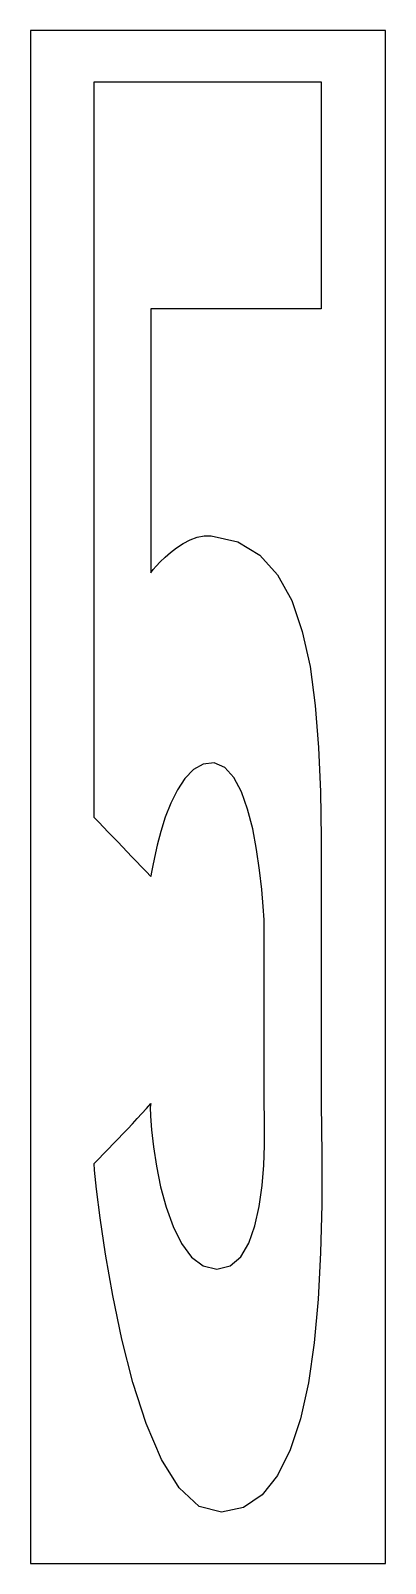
# Model space of a CAD drawing. Extents: x 0 to 25, y 0 to 108.
import ezdxf

# ---------------------------------------------------------------- set-up
doc = ezdxf.new("R2010")
doc.units = 0
doc.layers.add('CUT', color=7, linetype='Continuous')
doc.layers.add('OUTSIDE', color=1, linetype='Continuous')

msp = doc.modelspace()

# ---------------------------------------------------------------- linework, layer by layer
at = {"layer": 'CUT'}
msp.add_lwpolyline([(4.47, 56.885), (4.47, 61.205), (4.47, 65.525), (4.47, 69.845), (4.47, 74.165), (4.47, 78.485), (4.47, 82.805), (4.47, 87.125), (4.47, 91.445), (4.47, 95.765), (4.47, 100.085), (4.47, 104.405), (5.8, 104.405), (7.14, 104.405), (8.47, 104.405), (9.81, 104.405), (11.14, 104.405), (12.47, 104.405), (13.81, 104.405), (15.14, 104.405), (16.47, 104.405), (17.81, 104.405), (19.14, 104.405), (20.48, 104.405), (20.48, 103.065), (20.48, 101.735), (20.48, 100.405), (20.48, 99.065), (20.48, 97.735), (20.48, 96.405), (20.48, 95.065), (20.48, 93.735), (20.48, 92.405), (20.48, 91.065), (20.48, 89.735), (20.48, 88.405), (19.48, 88.405), (18.48, 88.405), (17.47, 88.405), (16.47, 88.405), (15.47, 88.405), (14.47, 88.405), (13.47, 88.405), (12.47, 88.405), (11.47, 88.405), (10.47, 88.405), (9.47, 88.405), (8.47, 88.405), (8.47, 87.015), (8.47, 85.535), (8.47, 83.995), (8.47, 82.385), (8.47, 80.745), (8.47, 79.095), (8.47, 77.435), (8.47, 75.795), (8.47, 74.195), (8.47, 72.645), (8.47, 71.165), (8.47, 69.785), (8.51, 69.855), (8.64, 70.025), (8.85, 70.275), (9.13, 70.565), (9.47, 70.895), (9.86, 71.235), (10.29, 71.565), (10.75, 71.865), (11.24, 72.115), (11.73, 72.305), (12.24, 72.405), (12.73, 72.405), (14.61, 71.975), (16.16, 71.035), (17.41, 69.645), (18.4, 67.835), (19.14, 65.665), (19.69, 63.185), (20.06, 60.445), (20.29, 57.485), (20.42, 54.365), (20.47, 51.125), (20.48, 47.825), (20.48, 44.505), (20.48, 43.495), (20.48, 42.485), (20.48, 41.485), (20.48, 40.475), (20.48, 39.465), (20.48, 38.455), (20.48, 37.445), (20.48, 36.435), (20.48, 35.425), (20.48, 34.415), (20.48, 33.415), (20.48, 32.405), (20.53, 28.815), (20.52, 25.295), (20.44, 21.875), (20.27, 18.605), (19.98, 15.535), (19.58, 12.715), (19.02, 10.185), (18.3, 7.995), (17.41, 6.195), (16.31, 4.835), (15, 3.945), (13.45, 3.595), (11.87, 4.015), (10.46, 5.315), (9.22, 7.325), (8.14, 9.855), (7.21, 12.745), (6.43, 15.805), (5.79, 18.875), (5.28, 21.775), (4.9, 24.335), (4.65, 26.365), (4.5, 27.705), (4.47, 28.175), (4.81, 28.515), (5.14, 28.855), (5.48, 29.205), (5.82, 29.555), (6.16, 29.905), (6.5, 30.255), (6.84, 30.615), (7.17, 30.975), (7.51, 31.335), (7.83, 31.695), (8.16, 32.045), (8.47, 32.405), (8.43, 32.155), (8.44, 31.515), (8.51, 30.545), (8.65, 29.345), (8.86, 27.985), (9.16, 26.535), (9.55, 25.095), (10.04, 23.735), (10.63, 22.535), (11.34, 21.585), (12.17, 20.955), (13.13, 20.725), (14.06, 20.955), (14.81, 21.595), (15.38, 22.565), (15.81, 23.785), (16.11, 25.155), (16.31, 26.615), (16.43, 28.065), (16.48, 29.435), (16.49, 30.635), (16.48, 31.585), (16.47, 32.205), (16.47, 32.405), (16.47, 33.415), (16.47, 34.415), (16.47, 35.425), (16.47, 36.435), (16.47, 37.445), (16.47, 38.455), (16.47, 39.465), (16.47, 40.475), (16.47, 41.485), (16.47, 42.485), (16.47, 43.495), (16.47, 44.505), (16.47, 44.725), (16.45, 45.335), (16.39, 46.285), (16.29, 47.475), (16.14, 48.845), (15.93, 50.295), (15.65, 51.755), (15.29, 53.145), (14.85, 54.375), (14.32, 55.385), (13.68, 56.085), (12.93, 56.405), (12.17, 56.325), (11.48, 55.945), (10.87, 55.315), (10.34, 54.515), (9.88, 53.575), (9.49, 52.575), (9.17, 51.565), (8.91, 50.605), (8.72, 49.745), (8.58, 49.055), (8.5, 48.585), (8.47, 48.405), (8.14, 48.745), (7.8, 49.095), (7.47, 49.445), (7.14, 49.795), (6.8, 50.135), (6.47, 50.485), (6.14, 50.835), (5.8, 51.185), (5.47, 51.525), (5.14, 51.875), (4.8, 52.225), (4.47, 52.565)], close=True, dxfattribs=at)
at = {"layer": 'OUTSIDE'}
msp.add_lwpolyline([(0, 0), (25, 0), (25, 108), (0, 108)], close=True, dxfattribs=at)

doc.saveas('drawing.dxf')
